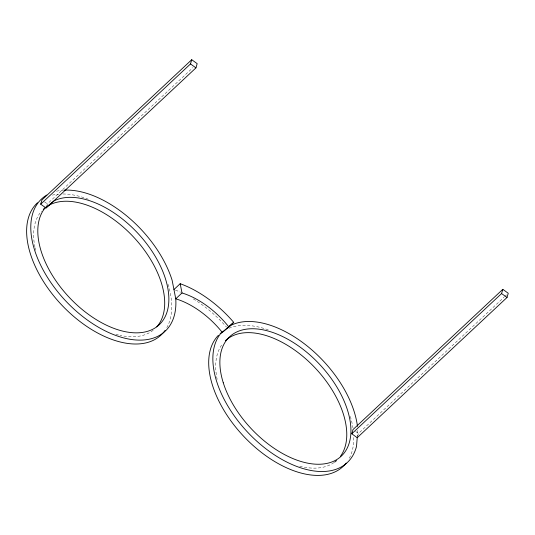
<?xml version="1.0" encoding="UTF-8"?>
<svg xmlns="http://www.w3.org/2000/svg" width="535" height="535" viewBox="0 0 535 535"><rect width="100%" height="100%" fill="white"/><g stroke="black" fill="none" stroke-linecap="round" stroke-linejoin="round"><path stroke-width="0.4" stroke-dasharray="2.67 2.01" d="M357.219 437.71L357.828 430.2M46.685 206.249L47.374 203.875L192.914 67.637M357.627 436.306L358.45 433.49L503.99 297.246M504.599 296.678L507.033 294.397M44.566 201.849L47.374 203.875M355.635 431.457L358.45 433.49M153.191 330.249A81.741 46.94 46.9 0 1 119.987 335.338M118.516 334.997A81.741 46.94 46.9 0 1 115.52 334.194M35.651 250.353A81.741 46.94 46.9 0 1 35.096 247.919M34.929 247.116A81.741 46.94 46.9 0 1 41.563 211.111M52.356 195.114A90.509 51.969 46.9 0 1 59.104 194.105M62.936 193.984A90.509 51.969 46.9 0 1 90.014 199.923M167.977 284.205A90.509 51.969 46.9 0 1 166.826 327.634M56.516 191.216A90.509 51.969 46.9 0 1 63.264 190.213M175.493 290.124A87.526 50.257 46.9 0 1 180.596 292.224M193.322 298.925A87.526 50.257 46.9 0 1 226.499 327.066M333.934 462.628A81.741 46.94 46.9 0 1 298.349 465.811M217.163 379.322A81.741 46.94 46.9 0 1 222.587 343.771M229.02 328.222A90.509 51.969 46.9 0 1 269.727 330.403M350.305 416.431A90.509 51.969 46.9 0 1 352.966 427.88M353.802 437.543A90.509 51.969 46.9 0 1 348.486 459.746"/><path stroke-width="0.8" d="M357.219 437.71L351.776 433.785L353.006 429.558L502.806 289.328L508.25 293.26L507.019 297.48L357.219 437.71L356.517 446.397A90.509 51.969 46.9 0 1 261.802 445.515A90.509 51.969 46.9 0 1 220.46 333.807L231.046 325.28A90.509 51.969 46.9 0 1 307.057 345.898A90.509 51.969 46.9 0 1 357.46 426.355M40.7 204.169L41.931 199.95L191.731 59.719L197.174 63.645L195.95 67.871L46.15 208.102L40.7 204.169L190.507 63.939L191.731 59.719M351.776 433.785L501.576 293.554L502.806 289.328M173.949 289.555L180.188 283.71A87.526 50.257 46.9 0 1 233.701 322.331L227.455 328.169M180.188 283.71L182 292.959L175.761 298.804A90.509 51.969 46.9 0 1 81.313 315.409A90.509 51.969 46.9 0 1 46.826 195.034M233.701 322.331L222.252 332.355A66.942 38.44 46.9 0 0 175.761 298.804L172.136 280.307A90.509 51.969 46.9 0 0 64.019 190.159M45.615 207.714L44.672 208.469A81.741 46.94 46.9 0 0 101.643 322.745A81.741 46.94 46.9 0 0 163.429 273.004A81.741 46.94 46.9 0 0 54.236 200.772L47.107 206.517M190.507 63.939L195.95 67.871M501.576 293.554L507.019 297.48M43.275 209.345A81.741 46.94 46.9 0 1 131.911 235.306A81.741 46.94 46.9 0 1 156.788 326.872M165.081 330.403A90.509 51.969 46.9 0 1 64.835 308.227A90.509 51.969 46.9 0 1 37.483 202.772M336.535 460.595A81.741 46.94 46.9 0 1 334.609 462.146M225.349 340.748A81.741 46.94 46.9 0 1 312.527 365.224A81.741 46.94 46.9 0 1 340.374 456.409M346.192 463.089A90.509 51.969 46.9 0 1 246.916 439.636A90.509 51.969 46.9 0 1 218.4 335.291M220.152 333.639A90.509 51.969 46.9 0 1 222.038 332.121M182 292.959A66.942 38.44 46.9 0 1 228.498 326.517M223.262 382.759A81.741 46.94 46.9 0 0 334.502 460.822A81.741 46.94 46.9 0 0 298.45 345.911A81.741 46.94 46.9 0 0 223.262 382.759"/></g></svg>
